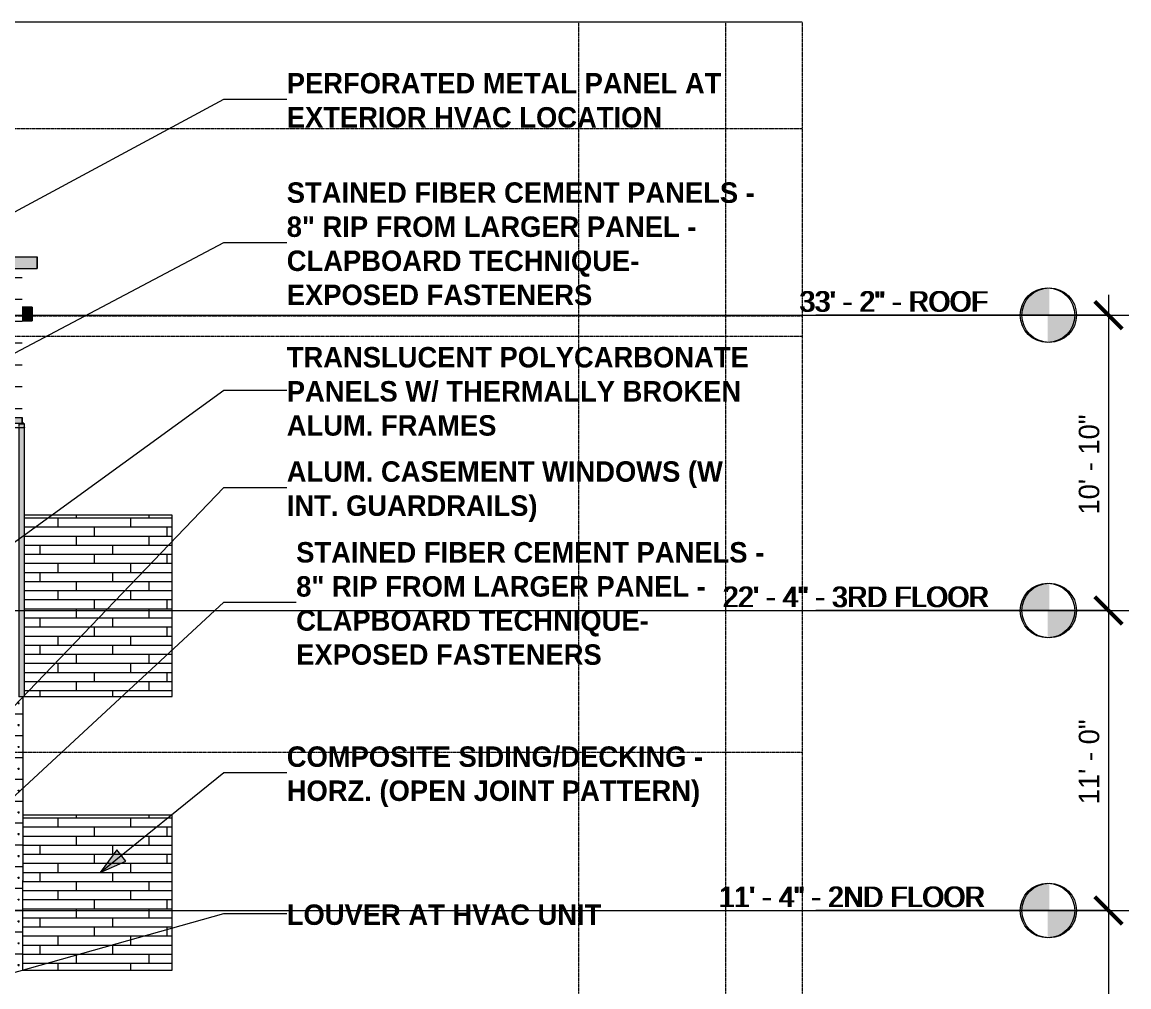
# Model space of a CAD drawing. Header units: inches. Extents: x -4179 to 1631, y -360 to 585.
# Drawn here: x 1144 to 1630.9, y 102.4 to 527 of the extents above; entities that cross this region are included whole.
import ezdxf

# ---------------------------------------------------------------- set-up
doc = ezdxf.new("R2010")
doc.units = ezdxf.units.IN
doc.header["$MEASUREMENT"] = 0
doc.linetypes.add('Aligning Line 1_8_', pattern=[0.25, 0.125, -0.125])
doc.linetypes.add('Grid Line 1_2_', pattern=[0.875, 0.5, -0.125, 0.125, -0.125])
for name, color, linetype, lineweight in [('0-2', 9, 'Continuous', 5), ('0-4', 165, 'Continuous', 5), ('0-5', 10, 'Continuous', 5), ('A-ANNO-DIMS', 211, 'Continuous', 9), ('A-ANNO-DIMS-96', 211, 'Continuous', 9), ('A-FLOR-LEVL', 51, 'Continuous', 9), ('A-FLOR-LEVL-1', 51, 'Grid Line 1_2_', 9), ('A-FLOR-LEVL-2', 254, 'Continuous', 9), ('A-FLOR-LEVL-3', 147, 'Continuous', 9), ('A-GENM', 5, 'Continuous', 9), ('A-GLAZ', 151, 'Continuous', 13), ('A-GLAZ-CWMG', 51, 'Continuous', 9), ('A-WALL', 113, 'Continuous', 13), ('A-WALL-PATT-1', 251, 'Continuous', 9), ('G-ANNO-SYMB', 111, 'Aligning Line 1_8_', 9), ('G-ANNO-SYMB-1', 254, 'Aligning Line 1_8_', 9), ('G-ANNO-SYMB-2', 147, 'Aligning Line 1_8_', 9), ('G-ANNO-TEXT', 231, 'Continuous', 9)]:
    doc.layers.add(name, color=color, linetype=linetype, lineweight=lineweight)
doc.styles.add('Century Gothic', font='ufonts.com_century-gothic.ttf', dxfattribs={"height": 9})
doc.styles.add('Century Gothic_B', font='GOTHICB.TTF', dxfattribs={"height": 9})
doc.dimstyles.new('OD__1_8__Tol__', dxfattribs={"dimscale": 12, "dimtxt": 9.397514, "dimasz": 1, "dimexe": 0.75, "dimexo": 0.5, "dimgap": 0.125, "dimtad": 1, "dimdec": 3, "dimrnd": 0.125, "dimzin": 3, "dimdsep": 46, "dimlunit": 4, "dimtxsty": 'Century Gothic', "dimblk1": 'OBLIQUE', "dimblk2": 'OBLIQUE', "dimsah": 1, "dimcen": 0.09, "dimdle": 0.75, "dimazin": 0, "dimtfac": 1, "dimtdec": 4, "dimtix": 1, "dimtmove": 0, "dimatfit": 3, "dimfxl": 1, "dimtvp": 1, "dimtfill": 1, "dimfrac": 2, "dimtolj": 1, "dimtzin": 0, "dimarcsym": 2})

# ---------------------------------------------------------------- blocks, each defined once
blk = doc.blocks.new('Level - Level Head - Circle-V69-BUILDING ELEVATION - SOUTH')
at = {"layer": 'A-FLOR-LEVL'}
h = blk.add_hatch(color=256, dxfattribs=at)
edge = h.paths.add_edge_path(flags=0)
edge.add_line((12570.48, 0), (12558.48, 0))
edge.add_arc((12570.48, 0), 12, 90, 180, ccw=False)
edge.add_line((12570.48, 12), (12570.48, 0))
h = blk.add_hatch(color=256, dxfattribs=at)
edge = h.paths.add_edge_path(flags=0)
edge.add_line((12570.48, -12), (12570.48, 0))
edge.add_line((12570.48, 0), (12582.48, 0))
edge.add_arc((12570.48, 0), 12, 270, 360, ccw=False)
at = {"layer": 'A-FLOR-LEVL-2'}
blk.add_circle((12570.48, 0), 12, dxfattribs=at)
blk = doc.blocks.new('CTR - 2nd Phase_rvt-2-BUILDING ELEVATION - SOUTH')
at = {"layer": 'A-FLOR-LEVL-1'}
for p, q in [((9609.49, 398), (12558.48, 398)), ((9609.49, 268), (12558.48, 268)), ((9609.49, 136), (12558.48, 136))]:
    blk.add_line(p, q, dxfattribs=at)
at = {"layer": 'G-ANNO-SYMB-1'}
for p, q in [((12461.78, 526.95), (9706.24, 526.95)), ((12461.78, 388.59), (9706.24, 388.59))]:
    blk.add_line(p, q, dxfattribs=at)
at = {"layer": '0-2'}
for p in [(0, 398), (0, 268), (0, 136)]:
    blk.add_blockref('Level - Level Head - Circle-V69-BUILDING ELEVATION - SOUTH', p, dxfattribs=at)
at = {"layer": 'A-FLOR-LEVL', "char_height": 9, "attachment_point": 1, "style": 'Century Gothic'}
for s, insert, width in [('33\' - 2" - ROOF', (12461.11, 408.55), 104.232), ('22\' - 4" - 3RD FLOOR', (12427.36, 278.55), 145.137), ('11\' - 4" - 2ND FLOOR', (12425.62, 146.55), 147.258)]:
    blk.add_mtext(s, dxfattribs=dict(at, insert=insert, width=width))
blk = doc.blocks.new('Level - Level Head - Circle-V70-BUILDING ELEVATION - SOUTH')
at = {"layer": 'A-FLOR-LEVL'}
h = blk.add_hatch(color=256, dxfattribs=at)
edge = h.paths.add_edge_path(flags=0)
edge.add_line((12570.48, 0), (12558.48, 0))
edge.add_arc((12570.48, 0), 12, 90, 180, ccw=False)
edge.add_line((12570.48, 12), (12570.48, 0))
h = blk.add_hatch(color=256, dxfattribs=at)
edge = h.paths.add_edge_path(flags=0)
edge.add_line((12570.48, -12), (12570.48, 0))
edge.add_line((12570.48, 0), (12582.48, 0))
edge.add_arc((12570.48, 0), 12, 270, 360, ccw=False)
at = {"layer": 'A-FLOR-LEVL-3'}
blk.add_circle((12570.48, 0), 12, dxfattribs=at)
blk = doc.blocks.new('CTR - 1st Phase - Common Walls_rvt-2-BUILDING ELEVATION - SOUTH')
at = {"layer": 'A-FLOR-LEVL-1'}
for p, q in [((9609.49, 398), (12558.48, 398)), ((9609.49, 268), (12558.48, 268)), ((9609.49, 136), (12558.48, 136))]:
    blk.add_line(p, q, dxfattribs=at)
at = {"layer": 'G-ANNO-SYMB-2'}
for p, q in [((12363.34, 526.95), (9706.24, 526.95)), ((12428.12, 526.95), (9706.24, 526.95)), ((12461.73, 526.95), (9706.24, 526.95)), ((12363.34, 526.95), (12363.34, -206.51)), ((12428.12, 526.95), (12428.12, -206.51)), ((12461.73, 526.95), (12461.73, -145.84)), ((12461.78, 480), (9706.24, 480))]:
    blk.add_line(p, q, dxfattribs=at)
at = {"layer": '0-4'}
for p in [(0, 398), (0, 268), (0, 136)]:
    blk.add_blockref('Level - Level Head - Circle-V70-BUILDING ELEVATION - SOUTH', p, dxfattribs=at)
at = {"layer": 'A-FLOR-LEVL', "char_height": 9, "attachment_point": 1, "style": 'Century Gothic'}
for s, insert, width in [('33\' - 2" - ROOF', (12461.11, 408.55), 104.232), ('22\' - 4" - 3RD FLOOR', (12427.36, 278.55), 145.137), ('11\' - 4" - 2ND FLOOR', (12425.62, 146.55), 147.258)]:
    blk.add_mtext(s, dxfattribs=dict(at, insert=insert, width=width))
blk = doc.blocks.new('CTR - 1st Phase -Stairs _ Elevators_rvt-2-BUILDING ELEVATION - SOUTH')
at = {"layer": 'A-FLOR-LEVL-1'}
for p, q in [((9609.49, 398), (12558.48, 398)), ((9609.49, 268), (12558.48, 268)), ((9609.49, 136), (12558.48, 136))]:
    blk.add_line(p, q, dxfattribs=at)
at = {"layer": 'G-ANNO-SYMB-2'}
for q in [(9706.24, 526.95), (12461.73, -206.49)]:
    blk.add_line((12461.73, 526.95), q, dxfattribs=at)
at = {"layer": '0-4'}
for p in [(0, 398), (0, 268), (0, 136)]:
    blk.add_blockref('Level - Level Head - Circle-V70-BUILDING ELEVATION - SOUTH', p, dxfattribs=at)
at = {"layer": 'A-FLOR-LEVL', "char_height": 9, "attachment_point": 1, "style": 'Century Gothic'}
for s, insert, width in [('33\' - 2" - ROOF', (12461.11, 408.55), 104.232), ('22\' - 4" - 3RD FLOOR', (12427.36, 278.55), 145.137), ('11\' - 4" - 2ND FLOOR', (12425.62, 146.55), 147.258)]:
    blk.add_mtext(s, dxfattribs=dict(at, insert=insert, width=width))
blk = doc.blocks.new('Basic Wall _ EXT - FIBER CEMENT - LARGE - ___-2162455-BUILDING ELEVATION - SOUTH')
at = {"layer": 'A-WALL'}
for p, q in [((12118.62, 350.53), (12118.62, 353)), ((12119.37, 350.46), (12118.62, 350.53)), ((12119.37, 350.12), (12119.37, 350.46)), ((12119.65, 348.68), (12119.37, 349.02)), ((12119.62, 348.53), (12119.64, 348.55))]:
    blk.add_line(p, q, dxfattribs=at)
at = {"layer": 'A-WALL', "flags": 128}
for points in [[(12119.55, 348.51), (12119.57, 348.51), (12119.6, 348.52), (12119.62, 348.53)], [(12119.64, 348.55), (12119.66, 348.57), (12119.67, 348.59), (12119.67, 348.61), (12119.67, 348.64), (12119.67, 348.66), (12119.65, 348.68)]]:
    blk.add_lwpolyline(points, dxfattribs=at)
blk = doc.blocks.new('Basic Wall _ EXT - FIBER CEMENT - SMALL - ___-2145929-BUILDING ELEVATION - SOUTH')
at = {"layer": 'A-WALL'}
blk.add_line((12125.15, 418.54), (12125.15, 423.66), dxfattribs=at)
blk = doc.blocks.new('Basic Wall _ EXT - FIBER CEMENT - LARGE - ___-2162456-BUILDING ELEVATION - SOUTH')
at = {"layer": 'A-WALL'}
for points in [[(12117.34, 350.53), (12118.62, 350.53), (12118.62, 353), (11247.36, 353), (11247.39, 350.53), (12117.03, 350.53)], [(11635.23, 348.55), (12119.67, 348.59), (12119.65, 348.68), (11246.31, 348.64), (11246.34, 348.55), (11627.58, 348.55)], [(12118.54, 348.68), (12119.65, 348.68), (12119.37, 348.98), (11246.61, 349.02), (11246.33, 348.68), (12117.34, 348.68)], [(11600.67, 350.46), (12119.37, 350.46), (12118.59, 350.53), (11247, 350.5), (11246.61, 350.46), (11589.18, 350.46)], [(11623.2, 349.02), (12009.39, 349.02), (12009.39, 350.12), (12119.37, 350.12), (12119.37, 350.46), (11246.61, 350.46), (11246.61, 349.02), (11600.67, 349.02)]]:
    blk.add_hatch(color=256, dxfattribs=at).paths.add_polyline_path(points, flags=0)
for p, q in [((11247.36, 353), (12118.62, 353)), ((12118.62, 353), (12118.62, 350.53)), ((11246.42, 348.51), (12119.56, 348.51)), ((11246.61, 350.46), (12119.37, 350.46)), ((11247.36, 350.53), (12118.62, 350.53)), ((12118.62, 350.53), (12119.37, 350.46)), ((12119.37, 350.46), (12119.37, 350.12)), ((12119.37, 349.02), (12119.65, 348.68)), ((12119.64, 348.55), (12119.62, 348.53))]:
    blk.add_line(p, q, dxfattribs=at)
at = {"layer": 'A-WALL', "flags": 128}
for points in [[(12119.62, 348.53), (12119.6, 348.52), (12119.57, 348.51), (12119.55, 348.51)], [(12119.65, 348.68), (12119.67, 348.66), (12119.67, 348.64), (12119.67, 348.61), (12119.67, 348.59), (12119.66, 348.57), (12119.64, 348.55)]]:
    blk.add_lwpolyline(points, dxfattribs=at)
blk = doc.blocks.new('Basic Wall _ EXT - FIBER CEMENT - SMALL - ___-2145930-BUILDING ELEVATION - SOUTH')
at = {"layer": 'A-WALL'}
blk.add_hatch(color=256, dxfattribs=at).paths.add_polyline_path([(12122.72, 418.54), (12125.15, 418.54), (12125.15, 423.66), (11240.83, 423.66), (11240.83, 418.54), (12117.34, 418.54)], flags=0)
for p, q in [((11240.83, 423.66), (12125.15, 423.66)), ((12125.15, 423.66), (12125.15, 418.54)), ((11240.83, 418.54), (12125.15, 418.54))]:
    blk.add_line(p, q, dxfattribs=at)
blk = doc.blocks.new('Rectangular Mullion - Profile_Polycarbonate_Upper and left-1741240-BUILDING ELEVATION - SOUTH')
at = {"layer": 'A-GLAZ-CWMG'}
h = blk.add_hatch(color=256, dxfattribs=at)
h.paths.add_polyline_path([(12117.09, 230.12), (12119.59, 230.12), (12119.55, 348.51), (12117.09, 348.51), (12117.09, 230.32)], flags=0)
h.paths.add_polyline_path([(12119.59, 348.76), (12119.59, 350.12), (12117.09, 350.12), (12117.09, 348.98), (12119.4, 348.98), (12119.51, 348.85)], flags=0)
for p, q in [((12117.09, 350.12), (12119.59, 350.12)), ((12117.09, 350.12), (12117.09, 348.98)), ((12117.09, 348.52), (12117.09, 230.12)), ((12119.59, 348.76), (12119.59, 350.12)), ((12119.59, 230.12), (12119.59, 348.52)), ((12119.59, 230.12), (12117.09, 230.12))]:
    blk.add_line(p, q, dxfattribs=at)
blk = doc.blocks.new('_THE_ WINDOW _ DOOR - Window - 2nd Floor - small-2154622-BUILDING ELEVATION - SOUTH')
at = {"layer": 'A-GLAZ'}
blk.add_hatch(color=256, dxfattribs=at).paths.add_polyline_path([(12118.78, 149), (12119.09, 149), (12119.09, 229.75), (12118.59, 229.75), (12118.59, 149)], flags=0)
for p, q in [((12119.09, 229.75), (12118.59, 229.75)), ((12119.09, 149), (12119.09, 229.75)), ((12119.09, 149), (12118.59, 149))]:
    blk.add_line(p, q, dxfattribs=at)
blk = doc.blocks.new('Family1 - SCUPPER-2150811-BUILDING ELEVATION - SOUTH')
at = {"layer": 'A-GENM'}
blk.add_hatch(color=256, dxfattribs=at).paths.add_polyline_path([(12122.96, 395.5), (12122.96, 401.5), (12118.59, 401.5), (12118.59, 395.5)], flags=0)
for p, q in [((12122.96, 401.5), (12118.59, 401.5)), ((12122.96, 401.5), (12122.96, 395.5)), ((12118.59, 395.5), (12122.96, 395.5))]:
    blk.add_line(p, q, dxfattribs=at)
blk = doc.blocks.new('Level - Level Head - Circle-50818-BUILDING ELEVATION - SOUTH')
at = {"layer": 'A-FLOR-LEVL'}
h = blk.add_hatch(color=256, dxfattribs=at)
edge = h.paths.add_edge_path(flags=0)
edge.add_line((12569.73, 0), (12557.73, 0))
edge.add_arc((12569.73, 0), 12, 90, 180, ccw=False)
edge.add_line((12569.73, 12), (12569.73, 0))
h = blk.add_hatch(color=256, dxfattribs=at)
edge = h.paths.add_edge_path(flags=0)
edge.add_line((12569.73, -12), (12569.73, 0))
edge.add_line((12569.73, 0), (12581.73, 0))
edge.add_arc((12569.73, 0), 12, 270, 360, ccw=False)
blk.add_circle((12569.73, 0), 12, dxfattribs=at)
blk = doc.blocks.new('DIMBLOCK5-BUILDING ELEVATION - SOUTH')
at = {"layer": 'A-ANNO-DIMS-96'}
for p, q in [((1621.89, 407), (1621.89, 268)), ((1621.89, 398), (1493.1, 398)), ((1493.85, 398), (1630.89, 398)), ((1621.89, 268), (1493.1, 268)), ((1493.85, 268), (1630.89, 268))]:
    blk.add_line(p, q, dxfattribs=at)
at = {"layer": 'A-ANNO-DIMS-96', "lineweight": 50}
for p, q in [((1621.89, 398), (1615.89, 404)), ((1621.89, 398), (1627.89, 392)), ((1621.89, 268), (1615.89, 274)), ((1621.89, 268), (1627.89, 262))]:
    blk.add_line(p, q, dxfattribs=at)
at = {"layer": 'A-ANNO-DIMS-96', "color": 0, "insert": (1608.85, 310.25), "char_height": 9, "width": 54.5951, "attachment_point": 1, "rotation": 90, "line_spacing_factor": 0.984502, "style": 'Century Gothic', "bg_fill": 3, "box_fill_scale": 1.25, "bg_fill_color": 256, "bg_fill_true_color": 13158600, "bg_fill_transparency": 0}
blk.add_mtext('10\' - 10"', dxfattribs=at)
blk = doc.blocks.new('_Oblique')
at = {"color": 0, "linetype": 'ByBlock', "lineweight": -2}
blk.add_line((-0.5, -0.5), (0.5, 0.5), dxfattribs=at)
blk = doc.blocks.new('DIMBLOCK6-BUILDING ELEVATION - SOUTH')
at = {"layer": 'A-ANNO-DIMS-96', "lineweight": 50}
for p, q in [((1621.89, 268), (1615.89, 274)), ((1621.89, 268), (1627.89, 262)), ((1621.89, 136), (1615.89, 142)), ((1621.89, 136), (1627.89, 130))]:
    blk.add_line(p, q, dxfattribs=at)
at = {"layer": 'A-ANNO-DIMS-96'}
for p, q in [((1621.89, 268), (1493.1, 268)), ((1493.85, 268), (1630.89, 268)), ((1621.89, 268), (1621.89, 136)), ((1621.89, 136), (1493.1, 136)), ((1493.85, 136), (1630.89, 136))]:
    blk.add_line(p, q, dxfattribs=at)
at = {"layer": 'A-ANNO-DIMS-96', "color": 0, "insert": (1608.85, 182.76), "char_height": 9, "width": 46.1821, "attachment_point": 1, "rotation": 90, "line_spacing_factor": 0.984502, "style": 'Century Gothic', "bg_fill": 3, "box_fill_scale": 1.25, "bg_fill_color": 256, "bg_fill_true_color": 13158600, "bg_fill_transparency": 0}
blk.add_mtext('11\' - 0"', dxfattribs=at)
blk = doc.blocks.new('DIMBLOCK7-BUILDING ELEVATION - SOUTH')
at = {"layer": 'A-ANNO-DIMS-96', "lineweight": 50}
for p, q in [((1621.89, 136), (1615.89, 142)), ((1621.89, 136), (1627.89, 130)), ((1621.89, 0), (1615.89, 6)), ((1621.89, 0), (1627.89, -6))]:
    blk.add_line(p, q, dxfattribs=at)
at = {"layer": 'A-ANNO-DIMS-96'}
for p, q in [((1621.89, 136), (1493.1, 136)), ((1493.85, 136), (1630.89, 136)), ((1621.89, 136), (1621.89, 0)), ((1621.89, 0), (1493.1, 0)), ((1493.85, 0), (1630.89, 0))]:
    blk.add_line(p, q, dxfattribs=at)
at = {"layer": 'A-ANNO-DIMS-96', "color": 0, "insert": (1608.85, 48.76), "char_height": 9, "width": 46.1821, "attachment_point": 1, "rotation": 90, "line_spacing_factor": 0.984502, "style": 'Century Gothic', "bg_fill": 3, "box_fill_scale": 1.25, "bg_fill_color": 256, "bg_fill_true_color": 13158600, "bg_fill_transparency": 0}
blk.add_mtext('11\' - 4"', dxfattribs=at)

msp = doc.modelspace()

# ---------------------------------------------------------------- hatches: boundary and pattern name
at = {"layer": 'A-WALL-PATT-1'}
h = msp.add_hatch(dxfattribs=at)
h.set_pattern_fill('FP_46', color=256, style=0, pattern_type=2)
h.set_pattern_definition([(0, (1151.51, 140.604), (-38.4, 76.8), [0.392, -38.007]), (0, (1151.51, 140.996), (-38.4, 76.8), [0.392, -38.007]), (0, (1151.51, 150.204), (-38.4, 76.8), [0.392, -38.007]), (0, (1151.51, 150.596), (-38.4, 76.8), [0.392, -38.007]), (0, (1151.51, 159.804), (-38.4, 76.8), [0.392, -38.007]), (0, (1151.51, 160.196), (-38.4, 76.8), [0.392, -38.007]), (0, (1151.51, 169.404), (-38.4, 76.8), [0.392, -38.007]), (0, (1151.51, 169.796), (-38.4, 76.8), [0.392, -38.007]), (0, (1151.51, 179.004), (-38.4, 76.8), [0.392, -38.007]), (0, (1151.51, 179.396), (-38.4, 76.8), [0.392, -38.007]), (0, (1151.51, 188.604), (-38.4, 76.8), [0.392, -38.007]), (0, (1151.51, 188.996), (-38.4, 76.8), [0.392, -38.007]), (0, (1151.51, 198.204), (-38.4, 76.8), [0.392, -38.007]), (0, (1151.51, 198.596), (-38.4, 76.8), [0.392, -38.007]), (0, (1151.51, 207.804), (-38.4, 76.8), [0.392, -38.007]), (0, (1151.51, 208.196), (-38.4, 76.8), [0.392, -38.007]), (0, (1186.41, 140.604), (-38.4, 76.8), [0.392, -38.007]), (0, (1186.41, 140.996), (-38.4, 76.8), [0.392, -38.007]), (0, (1186.41, 150.204), (-38.4, 76.8), [0.392, -38.007]), (0, (1186.41, 150.596), (-38.4, 76.8), [0.392, -38.007]), (0, (1186.41, 159.804), (-38.4, 76.8), [0.392, -38.007]), (0, (1186.41, 160.196), (-38.4, 76.8), [0.392, -38.007]), (0, (1186.41, 169.404), (-38.4, 76.8), [0.392, -38.007]), (0, (1186.41, 169.796), (-38.4, 76.8), [0.392, -38.007]), (0, (1186.41, 179.004), (-38.4, 76.8), [0.392, -38.007]), (0, (1186.41, 179.396), (-38.4, 76.8), [0.392, -38.007]), (0, (1186.41, 188.604), (-38.4, 76.8), [0.392, -38.007]), (0, (1186.41, 188.996), (-38.4, 76.8), [0.392, -38.007]), (0, (1186.41, 198.204), (-38.4, 76.8), [0.392, -38.007]), (0, (1186.41, 198.596), (-38.4, 76.8), [0.392, -38.007]), (0, (1186.41, 207.804), (-38.4, 76.8), [0.392, -38.007]), (0, (1186.41, 208.196), (-38.4, 76.8), [0.392, -38.007]), (90, (1149.768, 136), (-38.4, 2e-15), [76.8, 0, 0, 0]), (90, (1150.143, 136), (-38.4, 2e-15), [76.8, 0, 0, 0]), (90, (1151.51, 140.604), (-38.4, 2e-15), [0.392, -76.407]), (90, (1151.51, 150.204), (-38.4, 2e-15), [0.392, -76.407]), (90, (1151.51, 159.804), (-38.4, 2e-15), [0.392, -76.407]), (90, (1151.51, 169.404), (-38.4, 2e-15), [0.392, -76.407]), (90, (1151.51, 179.004), (-38.4, 2e-15), [0.392, -76.407]), (90, (1151.51, 188.604), (-38.4, 2e-15), [0.392, -76.407]), (90, (1151.51, 198.204), (-38.4, 2e-15), [0.392, -76.407]), (90, (1151.51, 207.804), (-38.4, 2e-15), [0.392, -76.407]), (90, (1151.9, 140.604), (-38.4, 2e-15), [0.392, -76.407]), (90, (1151.9, 150.204), (-38.4, 2e-15), [0.392, -76.407]), (90, (1151.9, 159.804), (-38.4, 2e-15), [0.392, -76.407]), (90, (1151.9, 169.404), (-38.4, 2e-15), [0.392, -76.407]), (90, (1151.9, 179.004), (-38.4, 2e-15), [0.392, -76.407]), (90, (1151.9, 188.604), (-38.4, 2e-15), [0.392, -76.407]), (90, (1151.9, 198.204), (-38.4, 2e-15), [0.392, -76.407]), (90, (1151.9, 207.804), (-38.4, 2e-15), [0.392, -76.407]), (90, (1186.41, 140.604), (-38.4, 2e-15), [0.392, -76.407]), (90, (1186.41, 150.204), (-38.4, 2e-15), [0.392, -76.407]), (90, (1186.41, 159.804), (-38.4, 2e-15), [0.392, -76.407]), (90, (1186.41, 169.404), (-38.4, 2e-15), [0.392, -76.407]), (90, (1186.41, 179.004), (-38.4, 2e-15), [0.392, -76.407]), (90, (1186.41, 188.604), (-38.4, 2e-15), [0.392, -76.407]), (90, (1186.41, 198.204), (-38.4, 2e-15), [0.392, -76.407]), (90, (1186.41, 207.804), (-38.4, 2e-15), [0.392, -76.407]), (90, (1186.8, 140.604), (-38.4, 2e-15), [0.392, -76.407]), (90, (1186.8, 150.204), (-38.4, 2e-15), [0.392, -76.407]), (90, (1186.8, 159.804), (-38.4, 2e-15), [0.392, -76.407]), (90, (1186.8, 169.404), (-38.4, 2e-15), [0.392, -76.407]), (90, (1186.8, 179.004), (-38.4, 2e-15), [0.392, -76.407]), (90, (1186.8, 188.604), (-38.4, 2e-15), [0.392, -76.407]), (90, (1186.8, 198.204), (-38.4, 2e-15), [0.392, -76.407]), (90, (1186.8, 207.804), (-38.4, 2e-15), [0.392, -76.407]), (180, (1188.17, 136), (-38.4, 76.8), [38.025, -0.375]), (180, (1188.17, 145.6), (-38.4, 76.8), [38.025, -0.375]), (180, (1188.17, 155.2), (-38.4, 76.8), [38.025, -0.375]), (180, (1188.17, 164.8), (-38.4, 76.8), [38.025, -0.375]), (180, (1188.17, 174.4), (-38.4, 76.8), [38.025, -0.375]), (180, (1188.17, 184), (-38.4, 76.8), [38.025, -0.375]), (180, (1188.17, 193.6), (-38.4, 76.8), [38.025, -0.375]), (180, (1188.17, 203.2), (-38.4, 76.8), [38.025, -0.375])])
h.paths.add_polyline_path([(1135.0802, 353), (1143.9552, 353), (1143.9552, 418.5388), (1135.0802, 418.5388), (1135.0802, 355.065)], flags=0)
h = msp.add_hatch(dxfattribs=at)
h.set_pattern_fill('FP_54', color=256, style=0, pattern_type=2)
h.set_pattern_definition([(0, (1207.83, 268.8), (0, 4), []), (90, (1207.83, 268.8), (-8, 8), [4, -28]), (90, (1223.83, 272.8), (-8, 8), [4, -28])])
h.paths.add_polyline_path([(1144.9552, 230.125), (1209.9552, 230.125), (1209.9552, 310), (1144.9552, 310), (1144.9552, 234.7284)], flags=0)
h = msp.add_hatch(dxfattribs=at)
h.set_pattern_fill('FP_45', color=256, style=0, pattern_type=2)
h.set_pattern_definition([(0, (1145.7, 140.604), (-38.4, 76.8), [0.392, -38.007]), (0, (1145.7, 140.996), (-38.4, 76.8), [0.392, -38.007]), (0, (1145.7, 150.204), (-38.4, 76.8), [0.392, -38.007]), (0, (1145.7, 150.596), (-38.4, 76.8), [0.392, -38.007]), (0, (1145.7, 159.804), (-38.4, 76.8), [0.392, -38.007]), (0, (1145.7, 160.196), (-38.4, 76.8), [0.392, -38.007]), (0, (1145.7, 169.404), (-38.4, 76.8), [0.392, -38.007]), (0, (1145.7, 169.796), (-38.4, 76.8), [0.392, -38.007]), (0, (1145.7, 179.004), (-38.4, 76.8), [0.392, -38.007]), (0, (1145.7, 179.396), (-38.4, 76.8), [0.392, -38.007]), (0, (1145.7, 188.604), (-38.4, 76.8), [0.392, -38.007]), (0, (1145.7, 188.996), (-38.4, 76.8), [0.392, -38.007]), (0, (1145.7, 198.204), (-38.4, 76.8), [0.392, -38.007]), (0, (1145.7, 198.596), (-38.4, 76.8), [0.392, -38.007]), (0, (1145.7, 207.804), (-38.4, 76.8), [0.392, -38.007]), (0, (1145.7, 208.196), (-38.4, 76.8), [0.392, -38.007]), (0, (1180.6, 140.604), (-38.4, 76.8), [0.392, -38.007]), (0, (1180.6, 140.996), (-38.4, 76.8), [0.392, -38.007]), (0, (1180.6, 150.204), (-38.4, 76.8), [0.392, -38.007]), (0, (1180.6, 150.596), (-38.4, 76.8), [0.392, -38.007]), (0, (1180.6, 159.804), (-38.4, 76.8), [0.392, -38.007]), (0, (1180.6, 160.196), (-38.4, 76.8), [0.392, -38.007]), (0, (1180.6, 169.404), (-38.4, 76.8), [0.392, -38.007]), (0, (1180.6, 169.796), (-38.4, 76.8), [0.392, -38.007]), (0, (1180.6, 179.004), (-38.4, 76.8), [0.392, -38.007]), (0, (1180.6, 179.396), (-38.4, 76.8), [0.392, -38.007]), (0, (1180.6, 188.604), (-38.4, 76.8), [0.392, -38.007]), (0, (1180.6, 188.996), (-38.4, 76.8), [0.392, -38.007]), (0, (1180.6, 198.204), (-38.4, 76.8), [0.392, -38.007]), (0, (1180.6, 198.596), (-38.4, 76.8), [0.392, -38.007]), (0, (1180.6, 207.804), (-38.4, 76.8), [0.392, -38.007]), (0, (1180.6, 208.196), (-38.4, 76.8), [0.392, -38.007]), (90, (1143.955, 136), (-38.4, 2e-15), [76.8, 0, 0, 0]), (90, (1144.33, 136), (-38.4, 2e-15), [76.8, 0, 0, 0]), (90, (1145.697, 140.604), (-38.4, 2e-15), [0.392, -76.407]), (90, (1145.697, 150.204), (-38.4, 2e-15), [0.392, -76.407]), (90, (1145.697, 159.804), (-38.4, 2e-15), [0.392, -76.407]), (90, (1145.697, 169.404), (-38.4, 2e-15), [0.392, -76.407]), (90, (1145.697, 179.004), (-38.4, 2e-15), [0.392, -76.407]), (90, (1145.697, 188.604), (-38.4, 2e-15), [0.393, -76.408]), (90, (1145.697, 198.204), (-38.4, 2e-15), [0.392, -76.407]), (90, (1145.697, 207.804), (-38.4, 2e-15), [0.392, -76.407]), (90, (1146.09, 140.604), (-38.4, 2e-15), [0.392, -76.407]), (90, (1146.09, 150.204), (-38.4, 2e-15), [0.392, -76.407]), (90, (1146.09, 159.804), (-38.4, 2e-15), [0.392, -76.407]), (90, (1146.09, 169.404), (-38.4, 2e-15), [0.392, -76.407]), (90, (1146.09, 179.004), (-38.4, 2e-15), [0.392, -76.407]), (90, (1146.09, 188.604), (-38.4, 2e-15), [0.393, -76.408]), (90, (1146.09, 198.204), (-38.4, 2e-15), [0.392, -76.407]), (90, (1146.09, 207.804), (-38.4, 2e-15), [0.392, -76.407]), (90, (1180.597, 140.604), (-38.4, 2e-15), [0.392, -76.407]), (90, (1180.597, 150.204), (-38.4, 2e-15), [0.392, -76.407]), (90, (1180.597, 159.804), (-38.4, 2e-15), [0.392, -76.407]), (90, (1180.597, 169.404), (-38.4, 2e-15), [0.392, -76.407]), (90, (1180.597, 179.004), (-38.4, 2e-15), [0.392, -76.407]), (90, (1180.597, 188.604), (-38.4, 2e-15), [0.393, -76.408]), (90, (1180.597, 198.204), (-38.4, 2e-15), [0.392, -76.407]), (90, (1180.597, 207.804), (-38.4, 2e-15), [0.392, -76.407]), (90, (1180.99, 140.604), (-38.4, 2e-15), [0.392, -76.407]), (90, (1180.99, 150.204), (-38.4, 2e-15), [0.392, -76.407]), (90, (1180.99, 159.804), (-38.4, 2e-15), [0.392, -76.407]), (90, (1180.99, 169.404), (-38.4, 2e-15), [0.392, -76.407]), (90, (1180.99, 179.004), (-38.4, 2e-15), [0.392, -76.407]), (90, (1180.99, 188.604), (-38.4, 2e-15), [0.393, -76.408]), (90, (1180.99, 198.204), (-38.4, 2e-15), [0.392, -76.407]), (90, (1180.99, 207.804), (-38.4, 2e-15), [0.392, -76.407]), (180, (1182.355, 136), (-38.4, 76.8), [38.025, -0.375]), (180, (1182.355, 145.6), (-38.4, 76.8), [38.025, -0.375]), (180, (1182.355, 155.2), (-38.4, 76.8), [38.025, -0.375]), (180, (1182.355, 164.8), (-38.4, 76.8), [38.025, -0.375]), (180, (1182.355, 174.4), (-38.4, 76.8), [38.025, -0.375]), (180, (1182.355, 184), (-38.4, 76.8), [38.025, -0.375]), (180, (1182.355, 193.6), (-38.4, 76.8), [38.025, -0.375]), (180, (1182.355, 203.2), (-38.4, 76.8), [38.025, -0.375])])
h.paths.add_polyline_path([(1135.0802, 109.75), (1143.9552, 109.75), (1143.9552, 230.125), (1135.0802, 230.125), (1135.0802, 109.875)], flags=0)
h = msp.add_hatch(dxfattribs=at)
h.set_pattern_fill('FP_55', color=256, style=0, pattern_type=2)
h.set_pattern_definition([(0, (1207.83, 136.8), (0, 4), []), (90, (1207.83, 136.8), (-8, 8), [4, -28]), (90, (1223.83, 140.8), (-8, 8), [4, -28])])
h.paths.add_polyline_path([(1148.085, 109.75), (1209.9552, 109.75), (1209.9552, 178), (1144.4552, 178), (1144.4552, 149), (1144.1427, 149), (1144.1427, 109.75)], flags=0)
at = {"layer": 'G-ANNO-TEXT'}
msp.add_hatch(color=256, dxfattribs=at).paths.add_polyline_path([(1178.2843, 152.6866), (1189.6329, 157.7411), (1185.5852, 162.7382)], flags=0)

# ---------------------------------------------------------------- linework, layer by layer
at = {"layer": 'A-FLOR-LEVL-1'}
for p, q in [((-1364.3938, 398), (1583.0971, 398)), ((-1364.3938, 268), (1583.0971, 268)), ((-1364.3938, 136), (1583.0971, 136))]:
    msp.add_line(p, q, dxfattribs=at)
at = {"layer": 'A-WALL'}
for p, q in [((1209.9552, 310), (1144.9552, 310)), ((1209.9552, 230.125), (1209.9552, 310)), ((1144.9552, 230.125), (1209.9552, 230.125)), ((1209.9552, 178), (1144.4552, 178)), ((1209.9552, 109.75), (1209.9552, 178)), ((1144.1427, 149), (1144.1427, 109.75)), ((1144.1427, 109.75), (1209.9552, 109.75))]:
    msp.add_line(p, q, dxfattribs=at)
at = {"layer": 'G-ANNO-SYMB'}
for p, q in [((1487.1463, 526.9531), (-1268.3938, 526.9531)), ((1487.1463, 480), (-1268.3977, 480)), ((-1268.3977, 397.7608), (1487.1463, 397.7608)), ((-1268.3977, 205.7608), (1487.1463, 205.7608))]:
    msp.add_line(p, q, dxfattribs=at)
at = {"layer": 'G-ANNO-TEXT'}
for p, q in [((855.8156, 290.056), (1232.6569, 493.0473)), ((1232.6569, 493.0473), (1260.387, 493.0473)), ((1110.9213, 365.5778), (1232.6569, 429.9294)), ((1232.6569, 429.9294), (1260.387, 429.9294)), ((1086.1581, 258.5585), (1232.6569, 364.9821)), ((1232.6569, 364.9821), (1260.387, 364.9821)), ((1110.553, 194.8657), (1232.6569, 322.1854)), ((1232.6569, 322.1854), (1260.387, 322.1854)), ((1121.1302, 168.452), (1232.6569, 271.6387)), ((1232.6569, 271.6387), (1264.5318, 271.6387)), ((1178.2843, 152.6866), (1232.6569, 196.7284)), ((1232.6569, 196.7284), (1260.387, 196.7284)), ((1185.5852, 162.7382), (1178.2843, 152.6866)), ((1189.6329, 157.7411), (1185.5852, 162.7382)), ((1178.2843, 152.6866), (1189.6329, 157.7411)), ((844.6099, 25.5187), (1232.6569, 134.685)), ((1232.6569, 134.685), (1260.387, 134.685))]:
    msp.add_line(p, q, dxfattribs=at)

# ---------------------------------------------------------------- block references
at = {"layer": '0-5'}
for name in ['CTR - 2nd Phase_rvt-2-BUILDING ELEVATION - SOUTH', 'CTR - 1st Phase - Common Walls_rvt-2-BUILDING ELEVATION - SOUTH', 'CTR - 1st Phase -Stairs _ Elevators_rvt-2-BUILDING ELEVATION - SOUTH']:
    msp.add_blockref(name, (-10974.6342, 0), dxfattribs=at)
at = {"layer": 'A-FLOR-LEVL'}
for p in [(-10974.6342, 398), (-10974.6342, 268), (-10974.6342, 136)]:
    msp.add_blockref('Level - Level Head - Circle-50818-BUILDING ELEVATION - SOUTH', p, dxfattribs=at)
at = {"layer": 'A-GENM'}
msp.add_blockref('Family1 - SCUPPER-2150811-BUILDING ELEVATION - SOUTH', (-10974.6342, 0), dxfattribs=at)
at = {"layer": 'A-GLAZ'}
msp.add_blockref('_THE_ WINDOW _ DOOR - Window - 2nd Floor - small-2154622-BUILDING ELEVATION - SOUTH', (-10974.6342, 0), dxfattribs=at)
at = {"layer": 'A-GLAZ-CWMG'}
msp.add_blockref('Rectangular Mullion - Profile_Polycarbonate_Upper and left-1741240-BUILDING ELEVATION - SOUTH', (-10974.6342, 0), dxfattribs=at)
at = {"layer": 'A-WALL'}
for name in ['Basic Wall _ EXT - FIBER CEMENT - SMALL - ___-2145930-BUILDING ELEVATION - SOUTH', 'Basic Wall _ EXT - FIBER CEMENT - SMALL - ___-2145929-BUILDING ELEVATION - SOUTH', 'Basic Wall _ EXT - FIBER CEMENT - LARGE - ___-2162456-BUILDING ELEVATION - SOUTH', 'Basic Wall _ EXT - FIBER CEMENT - LARGE - ___-2162455-BUILDING ELEVATION - SOUTH']:
    msp.add_blockref(name, (-10974.6342, 0), dxfattribs=at)

# ---------------------------------------------------------------- texts
at = {"layer": 'A-FLOR-LEVL', "char_height": 9, "attachment_point": 1, "style": 'Century Gothic'}
for s, insert, width in [('33\' - 2" - ROOF', (1485.7249, 408.5508), 104.232), ('22\' - 4" - 3RD FLOOR', (1451.9737, 278.5508), 145.137), ('11\' - 4" - 2ND FLOOR', (1450.2351, 146.5508), 147.258)]:
    msp.add_mtext(s, dxfattribs=dict(at, insert=insert, width=width))
at = {"layer": 'G-ANNO-TEXT', "char_height": 9, "attachment_point": 1, "style": 'Century Gothic_B'}
for s, insert, width in [('PERFORATED METAL PANEL AT', (1260.387, 504.552), 216.342), ('EXTERIOR HVAC LOCATION', (1260.387, 489.552), 200.889), ('STAINED FIBER CEMENT PANELS -', (1260.387, 456.4389), 237.249), ('8" RIP FROM LARGER PANEL -', (1260.387, 441.4389), 211.494), ('CLAPBOARD TECHNIQUE-', (1260.387, 426.4389), 187.557), ('EXPOSED FASTENERS', (1260.387, 411.4389), 150.591), ('TRANSLUCENT POLYCARBONATE', (1260.387, 383.9892), 236.34), ('PANELS W/ THERMALLY BROKEN', (1260.387, 368.9892), 231.795), ('ALUM. FRAMES', (1260.387, 353.9892), 108.777), ('ALUM. CASEMENT WINDOWS (W', (1260.387, 333.6901), 234.522), ('INT. GUARDRAILS)', (1260.387, 318.6901), 130.593), ('STAINED FIBER CEMENT PANELS -', (1264.5318, 298.1482), 237.249), ('8" RIP FROM LARGER PANEL -', (1264.5318, 283.1482), 211.494), ('CLAPBOARD TECHNIQUE-', (1264.5318, 268.1482), 187.557), ('EXPOSED FASTENERS', (1264.5318, 253.1482), 150.591), ('COMPOSITE SIDING/DECKING -', (1260.387, 208.2332), 231.492), ('HORZ. (OPEN JOINT PATTERN)', (1260.387, 193.2332), 214.827), ('LOUVER AT HVAC UNIT', (1260.387, 138.6874), 165.741)]:
    msp.add_mtext(s, dxfattribs=dict(at, insert=insert, width=width))

# ---------------------------------------------------------------- next in the draw order: dimensions: what is measured, and where the dimension line sits
at = {"layer": 'A-ANNO-DIMS'}
dim = msp.add_linear_dim(base=(1621.8866, 268), p1=(1487.8471, 398), p2=(1487.8471, 268), angle=90, dimstyle='OD__1_8__Tol__', override={"dimpost": '<>', "dimfxl": 130}, dxfattribs=at)
dim.commit()
dim.dimension.update_dxf_attribs({"geometry": 'DIMBLOCK5-BUILDING ELEVATION - SOUTH', "text_midpoint": (1615.6602, 333)})

# ---------------------------------------------------------------- next in the draw order: dimensions: what is measured, and where the dimension line sits
dim = msp.add_linear_dim(base=(1621.8866, 136), p1=(1487.8471, 268), p2=(1487.8471, 136), angle=90, dimstyle='OD__1_8__Tol__', override={"dimpost": '<>', "dimfxl": 132}, dxfattribs=at)
dim.commit()
dim.dimension.update_dxf_attribs({"geometry": 'DIMBLOCK6-BUILDING ELEVATION - SOUTH', "text_midpoint": (1615.6602, 202)})

# ---------------------------------------------------------------- next in the draw order: dimensions: what is measured, and where the dimension line sits
dim = msp.add_linear_dim(base=(1621.8866, 0), p1=(1487.8471, 136), p2=(1487.8471, 0), angle=90, dimstyle='OD__1_8__Tol__', override={"dimpost": '<>', "dimfxl": 136}, dxfattribs=at)
dim.commit()
dim.dimension.update_dxf_attribs({"geometry": 'DIMBLOCK7-BUILDING ELEVATION - SOUTH', "text_midpoint": (1615.7734, 68)})

doc.saveas('drawing.dxf')
